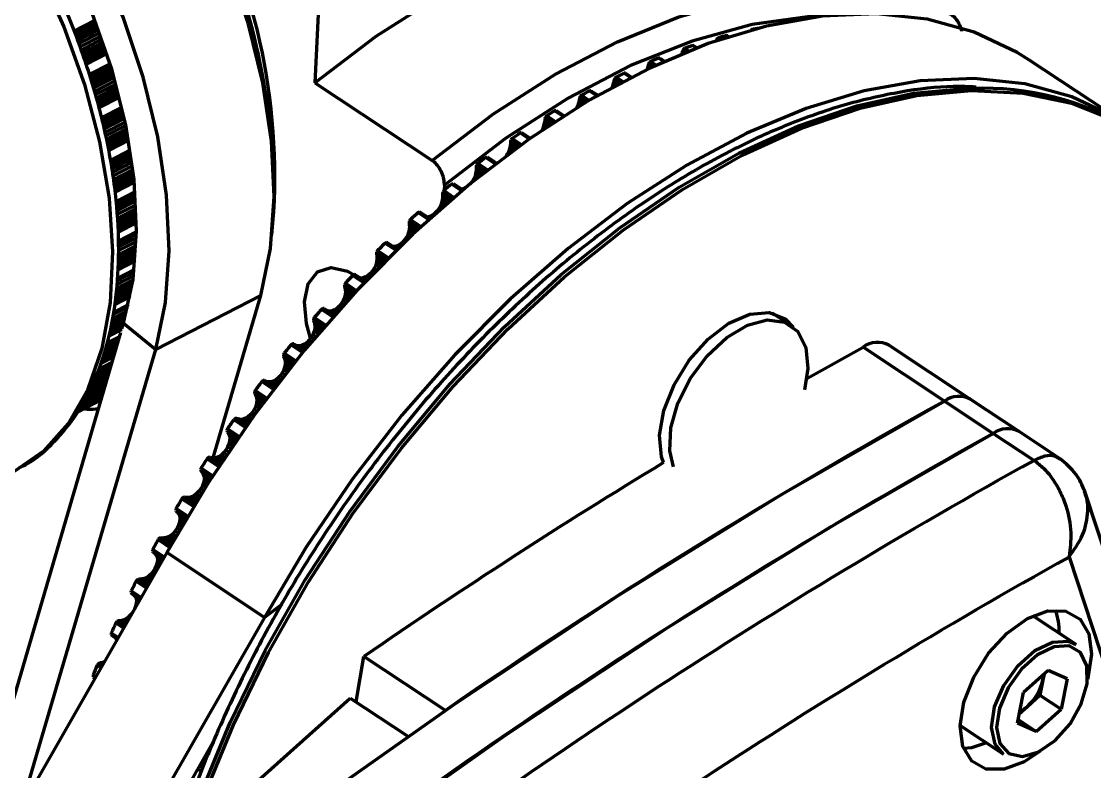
# Model space of a CAD drawing. Header units: millimetres. Extents: x -419 to 9215, y 1224 to 3301.
# Drawn here: x 373.09 to 422.93, y 1541.32 to 1576.15 of the extents above; entities that cross this region are included whole.
import ezdxf

# ---------------------------------------------------------------- set-up
doc = ezdxf.new("R2010")
doc.units = ezdxf.units.MM
doc.layers.add('0.7mm', color=7, linetype='Continuous', lineweight=70)

msp = doc.modelspace()

# ---------------------------------------------------------------- linework, layer by layer
at = {"layer": '0.7mm', "color": 7, "linetype": 'Continuous', "lineweight": 70}
for p, q in [((387.068, 1580.582), (386.717, 1573.303)), ((375.523, 1575.701), (376.509, 1576.208)), ((375.551, 1575.636), (376.526, 1576.138)), ((375.559, 1575.615), (376.534, 1576.117)), ((375.56, 1575.613), (376.535, 1576.115)), ((375.568, 1575.594), (376.543, 1576.095)), ((375.582, 1575.561), (376.555, 1576.062)), ((375.614, 1575.484), (376.585, 1575.983)), ((375.656, 1575.382), (376.624, 1575.88)), ((375.707, 1575.261), (376.67, 1575.756)), ((407.007, 1575.771), (406.969, 1575.747)), ((407.007, 1575.771), (407.022, 1575.761)), ((407.415, 1575.823), (407.368, 1575.841)), ((375.753, 1575.121), (376.72, 1575.618)), ((375.802, 1574.973), (376.772, 1575.472)), ((375.851, 1574.824), (376.825, 1575.325)), ((375.898, 1574.681), (376.874, 1575.183)), ((405.36, 1575.277), (405.35, 1575.246)), ((405.403, 1575.353), (405.36, 1575.277)), ((405.36, 1575.277), (405.387, 1575.259)), ((405.466, 1575.397), (405.403, 1575.353)), ((405.403, 1575.353), (405.491, 1575.295)), ((405.466, 1575.397), (405.577, 1575.323)), ((405.833, 1575.496), (405.923, 1575.437)), ((405.883, 1575.483), (405.833, 1575.496)), ((405.883, 1575.483), (405.943, 1575.443)), ((375.941, 1574.549), (376.919, 1575.052)), ((375.969, 1574.463), (376.948, 1574.967)), ((375.993, 1574.391), (376.973, 1574.895)), ((376.013, 1574.33), (376.993, 1574.834)), ((376.028, 1574.285), (377.008, 1574.789)), ((376.046, 1574.229), (377.026, 1574.733)), ((376.073, 1574.147), (377.061, 1574.656)), ((403.766, 1574.675), (403.753, 1574.642)), ((403.796, 1574.778), (403.766, 1574.675)), ((403.766, 1574.675), (403.792, 1574.658)), ((403.835, 1574.855), (403.796, 1574.778)), ((403.796, 1574.778), (403.907, 1574.705)), ((403.897, 1574.903), (403.835, 1574.855)), ((403.835, 1574.855), (404.004, 1574.744)), ((403.897, 1574.903), (404.087, 1574.777)), ((404.271, 1575.031), (404.443, 1574.916)), ((404.323, 1575.022), (404.271, 1575.031)), ((404.323, 1575.022), (404.468, 1574.926)), ((376.226, 1573.681), (377.21, 1574.187)), ((402.211, 1574.161), (402.186, 1574.059)), ((402.248, 1574.239), (402.211, 1574.161)), ((402.211, 1574.161), (402.392, 1574.042)), ((402.309, 1574.29), (402.248, 1574.239)), ((402.248, 1574.239), (402.482, 1574.084)), ((402.309, 1574.29), (402.564, 1574.122)), ((402.687, 1574.446), (402.927, 1574.287)), ((402.741, 1574.442), (402.687, 1574.446)), ((402.741, 1574.442), (402.956, 1574.3)), ((424.421, 1571.367), (419.884, 1574.374)), ((376.247, 1573.619), (377.222, 1574.12)), ((376.251, 1573.606), (377.226, 1574.108)), ((376.252, 1573.604), (377.227, 1574.105)), ((376.273, 1573.539), (377.246, 1574.04)), ((376.304, 1573.447), (377.275, 1573.946)), ((376.342, 1573.331), (377.31, 1573.829)), ((376.386, 1573.197), (377.35, 1573.693)), ((401.143, 1573.746), (401.087, 1573.745)), ((401.087, 1573.745), (401.384, 1573.548)), ((401.143, 1573.746), (401.416, 1573.565)), ((402.149, 1573.946), (402.139, 1573.922)), ((402.186, 1574.059), (402.149, 1573.946)), ((402.149, 1573.946), (402.166, 1573.935)), ((402.186, 1574.059), (402.287, 1573.992)), ((376.433, 1573.052), (377.393, 1573.545)), ((376.483, 1572.902), (377.436, 1573.393)), ((376.53, 1572.754), (377.478, 1573.241)), ((386.717, 1573.303), (392.162, 1569.695)), ((400.561, 1573.216), (400.521, 1573.102)), ((400.593, 1573.329), (400.561, 1573.216)), ((400.561, 1573.216), (400.645, 1573.161)), ((400.613, 1573.429), (400.593, 1573.329)), ((400.593, 1573.329), (400.756, 1573.22)), ((400.646, 1573.507), (400.613, 1573.429)), ((400.613, 1573.429), (400.851, 1573.271)), ((400.706, 1573.562), (400.646, 1573.507)), ((400.646, 1573.507), (400.935, 1573.316)), ((400.706, 1573.562), (401.015, 1573.357)), ((376.565, 1572.607), (377.517, 1573.097)), ((376.589, 1572.508), (377.544, 1572.999)), ((376.61, 1572.422), (377.566, 1572.914)), ((376.628, 1572.346), (377.586, 1572.839)), ((376.642, 1572.287), (377.601, 1572.781)), ((376.658, 1572.223), (377.617, 1572.716)), ((376.678, 1572.137), (377.647, 1572.635)), ((399.037, 1572.663), (399.007, 1572.584)), ((399.096, 1572.721), (399.037, 1572.663)), ((399.037, 1572.663), (399.372, 1572.44)), ((399.096, 1572.721), (399.45, 1572.486)), ((399.535, 1572.936), (399.478, 1572.93)), ((399.478, 1572.93), (399.822, 1572.702)), ((399.535, 1572.936), (399.857, 1572.723)), ((400.521, 1573.102), (400.515, 1573.09)), ((400.521, 1573.102), (400.528, 1573.097)), ((376.79, 1571.671), (377.761, 1572.17)), ((398.931, 1572.261), (398.887, 1572.149)), ((398.967, 1572.374), (398.931, 1572.261)), ((398.931, 1572.261), (398.999, 1572.216)), ((398.993, 1572.486), (398.967, 1572.374)), ((398.967, 1572.374), (399.106, 1572.282)), ((399.007, 1572.584), (398.993, 1572.486)), ((398.993, 1572.486), (399.208, 1572.343)), ((399.007, 1572.584), (399.294, 1572.394)), ((376.804, 1571.612), (377.766, 1572.107)), ((376.805, 1571.609), (377.767, 1572.104)), ((376.824, 1571.531), (377.785, 1572.025)), ((376.85, 1571.422), (377.81, 1571.916)), ((376.881, 1571.291), (377.839, 1571.784)), ((397.426, 1571.708), (397.4, 1571.63)), ((397.484, 1571.769), (397.426, 1571.708)), ((397.426, 1571.708), (397.8, 1571.46)), ((397.484, 1571.769), (397.876, 1571.51)), ((397.925, 1572.015), (397.865, 1572.004)), ((397.865, 1572.004), (398.249, 1571.75)), ((397.925, 1572.015), (398.287, 1571.775)), ((376.916, 1571.145), (377.871, 1571.637)), ((376.953, 1570.991), (377.905, 1571.48)), ((376.991, 1570.834), (377.938, 1571.321)), ((377.028, 1570.68), (377.969, 1571.164)), ((397.3, 1571.194), (397.244, 1571.089)), ((397.341, 1571.312), (397.3, 1571.194)), ((397.3, 1571.194), (397.35, 1571.161)), ((397.371, 1571.424), (397.341, 1571.312)), ((397.341, 1571.312), (397.459, 1571.234)), ((397.391, 1571.534), (397.371, 1571.424)), ((397.371, 1571.424), (397.558, 1571.3)), ((397.4, 1571.63), (397.391, 1571.534)), ((397.391, 1571.534), (397.651, 1571.362)), ((397.4, 1571.63), (397.728, 1571.413)), ((377.054, 1570.572), (377.99, 1571.053)), ((377.077, 1570.475), (378.009, 1570.955)), ((377.098, 1570.389), (378.026, 1570.866)), ((377.115, 1570.319), (378.039, 1570.795)), ((377.129, 1570.246), (378.052, 1570.722)), ((395.821, 1570.648), (395.799, 1570.571)), ((395.877, 1570.712), (395.821, 1570.648)), ((395.821, 1570.648), (396.228, 1570.379)), ((395.877, 1570.712), (396.301, 1570.431)), ((396.317, 1570.987), (396.257, 1570.972)), ((396.257, 1570.972), (396.674, 1570.696)), ((396.317, 1570.987), (396.714, 1570.724)), ((377.142, 1570.158), (378.076, 1570.638)), ((377.21, 1569.697), (378.153, 1570.182)), ((395.756, 1570.258), (395.721, 1570.141)), ((395.78, 1570.369), (395.756, 1570.258)), ((395.756, 1570.258), (395.916, 1570.152)), ((395.795, 1570.477), (395.78, 1570.369)), ((395.78, 1570.369), (396.007, 1570.219)), ((395.799, 1570.571), (395.795, 1570.477)), ((395.795, 1570.477), (396.092, 1570.28)), ((395.799, 1570.571), (396.161, 1570.331)), ((377.218, 1569.644), (378.152, 1570.124)), ((377.23, 1569.562), (378.165, 1570.042)), ((377.249, 1569.436), (378.184, 1569.917)), ((377.271, 1569.291), (378.205, 1569.771)), ((394.719, 1569.857), (394.657, 1569.837)), ((394.657, 1569.837), (395.103, 1569.542)), ((394.719, 1569.857), (395.145, 1569.574)), ((395.65, 1569.997), (395.595, 1569.915)), ((395.721, 1570.141), (395.65, 1569.997)), ((395.65, 1569.997), (395.68, 1569.978)), ((395.721, 1570.141), (395.816, 1570.078)), ((377.294, 1569.132), (378.227, 1569.612)), ((377.319, 1568.967), (378.249, 1569.446)), ((377.343, 1568.801), (378.27, 1569.278)), ((377.361, 1568.68), (378.284, 1569.155)), ((394.202, 1569.214), (394.183, 1569.105)), ((394.21, 1569.319), (394.202, 1569.214)), ((394.202, 1569.214), (394.462, 1569.041)), ((394.227, 1569.487), (394.209, 1569.41)), ((394.209, 1569.41), (394.6, 1569.15)), ((394.209, 1569.41), (394.21, 1569.319)), ((394.21, 1569.319), (394.538, 1569.102)), ((394.281, 1569.553), (394.227, 1569.487)), ((394.227, 1569.487), (394.661, 1569.199)), ((394.281, 1569.553), (394.732, 1569.254)), ((377.378, 1568.57), (378.297, 1569.043)), ((377.393, 1568.469), (378.308, 1568.941)), ((377.405, 1568.387), (378.317, 1568.856)), ((377.417, 1568.307), (378.325, 1568.774)), ((377.43, 1568.22), (378.343, 1568.69)), ((394.006, 1568.709), (393.917, 1568.601)), ((394.089, 1568.843), (394.006, 1568.709)), ((394.006, 1568.709), (394.03, 1568.694)), ((394.154, 1568.989), (394.089, 1568.843)), ((394.089, 1568.843), (394.158, 1568.798)), ((394.183, 1569.105), (394.154, 1568.989)), ((394.154, 1568.989), (394.286, 1568.901)), ((394.183, 1569.105), (394.379, 1568.975)), ((377.487, 1567.788), (378.382, 1568.248)), ((377.489, 1567.74), (378.376, 1568.196)), ((392.651, 1568.228), (392.637, 1568.152)), ((392.637, 1568.152), (393.052, 1567.877)), ((392.637, 1568.152), (392.643, 1568.065)), ((392.702, 1568.297), (392.651, 1568.228)), ((392.651, 1568.228), (393.108, 1567.925)), ((392.702, 1568.297), (393.176, 1567.983)), ((392.731, 1568.545), (392.719, 1568.311)), ((393.137, 1568.628), (393.074, 1568.603)), ((393.074, 1568.603), (393.543, 1568.292)), ((393.137, 1568.628), (393.587, 1568.329)), ((393.574, 1568.369), (393.535, 1568.363)), ((393.687, 1568.416), (393.574, 1568.369)), ((393.574, 1568.369), (393.608, 1568.347)), ((393.715, 1568.435), (393.687, 1568.416)), ((393.687, 1568.416), (393.69, 1568.414)), ((377.493, 1567.659), (378.382, 1568.116)), ((377.501, 1567.515), (378.391, 1567.974)), ((377.509, 1567.355), (378.401, 1567.814)), ((392.604, 1567.742), (392.546, 1567.596)), ((392.628, 1567.856), (392.604, 1567.742)), ((392.604, 1567.742), (392.769, 1567.632)), ((392.641, 1567.963), (392.628, 1567.856)), ((392.628, 1567.856), (392.854, 1567.706)), ((392.643, 1568.065), (392.641, 1567.963)), ((392.641, 1567.963), (392.929, 1567.771)), ((392.643, 1568.065), (392.998, 1567.83)), ((377.517, 1567.183), (378.41, 1567.642)), ((377.526, 1567.005), (378.418, 1567.464)), ((377.533, 1566.871), (378.423, 1567.329)), ((377.539, 1566.748), (378.427, 1567.204)), ((391.576, 1567.305), (391.514, 1567.276)), ((391.514, 1567.276), (392.002, 1566.952)), ((391.576, 1567.305), (392.047, 1566.993)), ((391.62, 1567.279), (391.576, 1567.305)), ((391.62, 1567.279), (392.05, 1566.995)), ((392.269, 1567.231), (392.156, 1567.149)), ((392.374, 1567.336), (392.269, 1567.231)), ((392.269, 1567.231), (392.294, 1567.214)), ((392.468, 1567.459), (392.374, 1567.336)), ((392.374, 1567.336), (392.407, 1567.314)), ((392.546, 1567.596), (392.468, 1567.459)), ((392.468, 1567.459), (392.527, 1567.42)), ((392.546, 1567.596), (392.649, 1567.528)), ((377.545, 1566.632), (378.43, 1567.087)), ((377.55, 1566.535), (378.432, 1566.989)), ((377.555, 1566.447), (378.434, 1566.899)), ((377.559, 1566.358), (378.445, 1566.814)), ((391.099, 1566.877), (391.088, 1566.803)), ((391.088, 1566.803), (391.524, 1566.514)), ((391.088, 1566.803), (391.101, 1566.719)), ((391.148, 1566.948), (391.099, 1566.877)), ((391.099, 1566.877), (391.575, 1566.561)), ((391.101, 1566.719), (391.477, 1566.47)), ((391.101, 1566.719), (391.104, 1566.62)), ((391.148, 1566.948), (391.641, 1566.622)), ((392.043, 1567.094), (391.937, 1567.069)), ((392.156, 1567.149), (392.043, 1567.094)), ((392.043, 1567.094), (392.11, 1567.049)), ((392.156, 1567.149), (392.194, 1567.124)), ((377.58, 1565.948), (378.444, 1566.392)), ((377.582, 1565.909), (378.434, 1566.348)), ((377.586, 1565.833), (378.432, 1566.269)), ((391.028, 1566.258), (390.955, 1566.12)), ((391.079, 1566.404), (391.028, 1566.258)), ((391.028, 1566.258), (391.158, 1566.172)), ((391.097, 1566.516), (391.079, 1566.404)), ((391.079, 1566.404), (391.27, 1566.277)), ((391.104, 1566.62), (391.097, 1566.516)), ((391.097, 1566.516), (391.348, 1566.35)), ((391.104, 1566.62), (391.416, 1566.413)), ((377.589, 1565.32), (378.415, 1565.746)), ((377.593, 1565.68), (378.429, 1566.109)), ((377.6, 1565.51), (378.423, 1565.933)), ((390.044, 1565.894), (389.981, 1565.86)), ((389.981, 1565.86), (390.486, 1565.526)), ((390.044, 1565.894), (390.532, 1565.57)), ((390.091, 1565.873), (390.044, 1565.894)), ((390.091, 1565.873), (390.538, 1565.576)), ((390.426, 1565.696), (390.358, 1565.696)), ((390.538, 1565.73), (390.426, 1565.696)), ((390.426, 1565.696), (390.566, 1565.603)), ((390.652, 1565.793), (390.538, 1565.73)), ((390.538, 1565.73), (390.632, 1565.668)), ((390.763, 1565.882), (390.652, 1565.793)), ((390.652, 1565.793), (390.717, 1565.75)), ((390.866, 1565.993), (390.763, 1565.882)), ((390.763, 1565.882), (390.817, 1565.846)), ((390.955, 1566.12), (390.866, 1565.993)), ((390.866, 1565.993), (390.927, 1565.952)), ((390.955, 1566.12), (391.043, 1566.062)), ((377.558, 1564.793), (378.383, 1565.218)), ((377.565, 1564.905), (378.392, 1565.33)), ((377.572, 1565.036), (378.4, 1565.462)), ((377.58, 1565.173), (378.408, 1565.599)), ((389.577, 1565.44), (389.57, 1565.367)), ((389.57, 1565.367), (390.023, 1565.067)), ((389.57, 1565.367), (389.588, 1565.287)), ((389.623, 1565.512), (389.577, 1565.44)), ((389.577, 1565.44), (390.069, 1565.114)), ((389.588, 1565.287), (389.982, 1565.026)), ((389.588, 1565.287), (389.597, 1565.193)), ((389.597, 1565.193), (389.595, 1565.091)), ((389.597, 1565.193), (389.929, 1564.973)), ((389.623, 1565.512), (390.131, 1565.176)), ((377.547, 1564.606), (378.379, 1565.034)), ((377.552, 1564.696), (378.376, 1565.119)), ((389.473, 1564.697), (389.388, 1564.567)), ((389.54, 1564.836), (389.473, 1564.697)), ((389.473, 1564.697), (389.584, 1564.623)), ((389.584, 1564.982), (389.54, 1564.836)), ((389.54, 1564.836), (389.693, 1564.735)), ((389.595, 1565.091), (389.584, 1564.982)), ((389.584, 1564.982), (389.797, 1564.84)), ((389.595, 1565.091), (389.868, 1564.911)), ((377.508, 1563.941), (378.294, 1564.345)), ((377.518, 1564.114), (378.316, 1564.524)), ((377.523, 1564.189), (378.325, 1564.602)), ((377.524, 1564.219), (378.34, 1564.638)), ((388.547, 1564.4), (388.484, 1564.362)), ((388.484, 1564.362), (389.002, 1564.019)), ((388.547, 1564.4), (389.048, 1564.067)), ((388.596, 1564.384), (388.547, 1564.4)), ((388.596, 1564.384), (389.058, 1564.078)), ((388.842, 1564.232), (388.81, 1564.242)), ((388.951, 1564.242), (388.842, 1564.232)), ((388.842, 1564.232), (389.065, 1564.085)), ((389.065, 1564.285), (388.951, 1564.242)), ((388.951, 1564.242), (389.113, 1564.135)), ((389.179, 1564.356), (389.065, 1564.285)), ((389.065, 1564.285), (389.182, 1564.207)), ((389.288, 1564.451), (389.179, 1564.356)), ((389.179, 1564.356), (389.268, 1564.297)), ((389.388, 1564.567), (389.288, 1564.451)), ((389.288, 1564.451), (389.366, 1564.399)), ((389.388, 1564.567), (389.474, 1564.51)), ((377.471, 1563.32), (378.195, 1563.693)), ((377.48, 1563.458), (378.22, 1563.839)), ((377.488, 1563.601), (378.244, 1563.989)), ((377.497, 1563.752), (378.267, 1564.148)), ((388.091, 1563.921), (388.089, 1563.851)), ((388.089, 1563.851), (388.555, 1563.542)), ((388.089, 1563.851), (388.111, 1563.775)), ((388.135, 1563.995), (388.091, 1563.921)), ((388.091, 1563.921), (388.596, 1563.587)), ((388.111, 1563.775), (388.52, 1563.505)), ((388.111, 1563.775), (388.126, 1563.685)), ((388.126, 1563.685), (388.473, 1563.454)), ((388.126, 1563.685), (388.13, 1563.587)), ((388.135, 1563.995), (388.655, 1563.65)), ((377.41, 1562.994), (378.148, 1563.373)), ((377.427, 1563.085), (378.152, 1563.458)), ((377.447, 1563.192), (378.173, 1563.565)), ((379.32, 1560.918), (384.198, 1563.427)), ((381.984, 1555.882), (384.198, 1563.427)), ((388.027, 1563.195), (387.947, 1563.063)), ((388.088, 1563.336), (388.027, 1563.195)), ((388.027, 1563.195), (388.157, 1563.109)), ((388.125, 1563.48), (388.088, 1563.336)), ((388.088, 1563.336), (388.26, 1563.222)), ((388.13, 1563.587), (388.125, 1563.48)), ((388.125, 1563.48), (388.356, 1563.327)), ((388.13, 1563.587), (388.419, 1563.396)), ((377.289, 1562.338), (377.984, 1562.696)), ((377.326, 1562.537), (378.034, 1562.902)), ((377.34, 1562.614), (378.052, 1562.98)), ((377.344, 1562.634), (378.071, 1563.008)), ((387.089, 1562.829), (387.026, 1562.787)), ((387.026, 1562.787), (387.555, 1562.437)), ((387.089, 1562.829), (387.601, 1562.489)), ((387.141, 1562.818), (387.089, 1562.829)), ((387.141, 1562.818), (387.614, 1562.504)), ((387.324, 1562.708), (387.283, 1562.723)), ((387.324, 1562.708), (387.621, 1562.511)), ((387.403, 1562.693), (387.324, 1562.708)), ((387.516, 1562.712), (387.403, 1562.693)), ((387.403, 1562.693), (387.642, 1562.535)), ((387.63, 1562.763), (387.516, 1562.712)), ((387.516, 1562.712), (387.694, 1562.594)), ((387.744, 1562.841), (387.63, 1562.763)), ((387.63, 1562.763), (387.765, 1562.674)), ((387.851, 1562.943), (387.744, 1562.841)), ((387.744, 1562.841), (387.851, 1562.77)), ((387.947, 1563.063), (387.851, 1562.943)), ((387.851, 1562.943), (387.948, 1562.878)), ((387.947, 1563.063), (388.052, 1562.993)), ((377.201, 1561.865), (377.848, 1562.198)), ((377.229, 1562.018), (377.895, 1562.36)), ((377.258, 1562.174), (377.94, 1562.525)), ((386.688, 1562.403), (386.647, 1562.328)), ((386.647, 1562.328), (387.162, 1561.987)), ((386.647, 1562.328), (386.649, 1562.26)), ((386.649, 1562.26), (387.125, 1561.944)), ((386.649, 1562.26), (386.676, 1562.189)), ((386.676, 1562.189), (387.096, 1561.91)), ((386.676, 1562.189), (386.697, 1562.103)), ((386.688, 1562.403), (387.218, 1562.051)), ((408.823, 1562.039), (407.966, 1562.607)), ((371.879, 1541.857), (377.702, 1561.701)), ((377.14, 1561.537), (377.753, 1561.852)), ((377.156, 1561.621), (377.771, 1561.938)), ((377.176, 1561.73), (377.806, 1562.054)), ((377.752, 1561.871), (377.831, 1562.141)), ((377.831, 1562.141), (379.32, 1560.918)), ((386.678, 1561.763), (386.624, 1561.622)), ((386.708, 1561.905), (386.678, 1561.763)), ((386.678, 1561.763), (386.864, 1561.64)), ((386.697, 1562.103), (387.056, 1561.864)), ((386.697, 1562.103), (386.707, 1562.009)), ((386.707, 1562.009), (387.009, 1561.809)), ((386.707, 1562.009), (386.708, 1561.905)), ((386.708, 1561.905), (386.953, 1561.743)), ((376.979, 1560.955), (377.573, 1561.261)), ((377.04, 1561.135), (377.624, 1561.435)), ((377.069, 1561.221), (377.649, 1561.519)), ((377.072, 1561.231), (377.651, 1561.529)), ((385.678, 1561.187), (385.615, 1561.141)), ((385.678, 1561.187), (386.198, 1560.842)), ((385.732, 1561.181), (385.678, 1561.187)), ((385.732, 1561.181), (386.214, 1560.861)), ((386.24, 1561.17), (386.124, 1561.112)), ((386.352, 1561.256), (386.24, 1561.17)), ((386.24, 1561.17), (386.388, 1561.072)), ((386.456, 1561.363), (386.352, 1561.256)), ((386.352, 1561.256), (386.473, 1561.175)), ((386.549, 1561.487), (386.456, 1561.363)), ((386.456, 1561.363), (386.568, 1561.289)), ((386.624, 1561.622), (386.549, 1561.487)), ((386.549, 1561.487), (386.668, 1561.408)), ((386.624, 1561.622), (386.768, 1561.526)), ((373.094, 1539.699), (379.32, 1560.918)), ((376.81, 1560.457), (377.431, 1560.776)), ((376.862, 1560.61), (377.474, 1560.925)), ((376.92, 1560.782), (377.523, 1561.092)), ((385.288, 1560.742), (385.251, 1560.666)), ((385.288, 1560.742), (385.826, 1560.385)), ((385.615, 1561.141), (386.152, 1560.786)), ((385.853, 1561.11), (385.803, 1561.134)), ((385.853, 1561.11), (386.219, 1560.868)), ((385.927, 1561.091), (385.853, 1561.11)), ((385.927, 1561.091), (386.235, 1560.887)), ((386.009, 1561.083), (385.927, 1561.091)), ((386.124, 1561.112), (386.009, 1561.083)), ((386.009, 1561.083), (386.26, 1560.917)), ((386.124, 1561.112), (386.315, 1560.985)), ((409.561, 1559.567), (412.178, 1561.031)), ((415.96, 1558.525), (412.178, 1561.031)), ((417.157, 1558.609), (413.375, 1561.115)), ((376.638, 1559.951), (377.286, 1560.284)), ((376.653, 1559.995), (377.299, 1560.327)), ((376.741, 1560.254), (377.373, 1560.579)), ((376.769, 1560.337), (377.397, 1560.66)), ((385.251, 1560.666), (385.773, 1560.32)), ((385.251, 1560.666), (385.256, 1560.6)), ((385.256, 1560.6), (385.741, 1560.279)), ((385.256, 1560.6), (385.289, 1560.534)), ((385.289, 1560.534), (385.717, 1560.25)), ((385.289, 1560.534), (385.315, 1560.453)), ((385.315, 1560.453), (385.684, 1560.208)), ((385.315, 1560.453), (385.331, 1560.363)), ((385.338, 1560.263), (385.316, 1560.124)), ((385.331, 1560.363), (385.643, 1560.157)), ((385.331, 1560.363), (385.338, 1560.263)), ((385.338, 1560.263), (385.593, 1560.094)), ((376.382, 1559.306), (377.109, 1559.68)), ((376.454, 1559.441), (377.143, 1559.795)), ((376.521, 1559.604), (377.187, 1559.947)), ((376.58, 1559.778), (377.237, 1560.116)), ((385.111, 1559.718), (385.009, 1559.606)), ((385.198, 1559.846), (385.111, 1559.718)), ((385.111, 1559.718), (385.233, 1559.637)), ((385.268, 1559.983), (385.198, 1559.846)), ((385.198, 1559.846), (385.329, 1559.76)), ((385.316, 1560.124), (385.268, 1559.983)), ((385.268, 1559.983), (385.423, 1559.88)), ((385.316, 1560.124), (385.513, 1559.993)), ((409.609, 1560.033), (409.451, 1559.039)), ((376.129, 1558.833), (376.991, 1559.276)), ((376.224, 1559.01), (377.035, 1559.428)), ((376.337, 1559.222), (377.088, 1559.608)), ((384.317, 1559.481), (384.256, 1559.432)), ((384.256, 1559.432), (384.798, 1559.073)), ((384.317, 1559.481), (384.843, 1559.133)), ((384.374, 1559.48), (384.317, 1559.481)), ((384.374, 1559.48), (384.862, 1559.156)), ((384.432, 1559.447), (384.374, 1559.48)), ((384.432, 1559.447), (384.864, 1559.16)), ((384.503, 1559.422), (384.432, 1559.447)), ((384.503, 1559.422), (384.876, 1559.175)), ((384.58, 1559.41), (384.503, 1559.422)), ((384.58, 1559.41), (384.896, 1559.201)), ((384.666, 1559.41), (384.58, 1559.41)), ((384.782, 1559.447), (384.666, 1559.41)), ((384.666, 1559.41), (384.924, 1559.238)), ((384.898, 1559.514), (384.782, 1559.447)), ((384.782, 1559.447), (384.983, 1559.314)), ((385.009, 1559.606), (384.898, 1559.514)), ((384.898, 1559.514), (385.056, 1559.409)), ((385.009, 1559.606), (385.141, 1559.519)), ((375.81, 1558.236), (376.841, 1558.767)), ((375.856, 1558.323), (376.863, 1558.841)), ((375.923, 1558.449), (376.894, 1558.949)), ((375.962, 1558.521), (376.913, 1559.01)), ((376.032, 1558.653), (376.945, 1559.122)), ((383.942, 1559.018), (383.908, 1558.941)), ((383.908, 1558.941), (384.435, 1558.592)), ((383.908, 1558.941), (383.917, 1558.878)), ((383.917, 1558.878), (384.407, 1558.554)), ((383.917, 1558.878), (383.955, 1558.818)), ((383.942, 1559.018), (384.485, 1558.658)), ((383.955, 1558.818), (384.389, 1558.53)), ((383.955, 1558.818), (383.987, 1558.741)), ((383.987, 1558.741), (384.361, 1558.493)), ((383.987, 1558.741), (384.009, 1558.656)), ((375.69, 1558.012), (376.785, 1558.576)), ((375.71, 1558.051), (376.795, 1558.609)), ((375.742, 1558.11), (376.809, 1558.659)), ((383.965, 1558.284), (383.901, 1558.146)), ((384.006, 1558.424), (383.965, 1558.284)), ((383.965, 1558.284), (384.127, 1558.176)), ((384.021, 1558.56), (384.006, 1558.424)), ((384.006, 1558.424), (384.21, 1558.289)), ((384.009, 1558.656), (384.326, 1558.446)), ((384.009, 1558.656), (384.021, 1558.56)), ((384.021, 1558.56), (384.283, 1558.387)), ((415.96, 1558.525), (418.228, 1557.022)), ((419.425, 1557.106), (417.157, 1558.609)), ((383.014, 1557.718), (382.953, 1557.665)), ((383.072, 1557.721), (383.014, 1557.718)), ((383.014, 1557.718), (383.543, 1557.367)), ((383.072, 1557.721), (383.564, 1557.396)), ((383.134, 1557.694), (383.072, 1557.721)), ((383.134, 1557.694), (383.571, 1557.405)), ((383.209, 1557.677), (383.134, 1557.694)), ((383.496, 1557.725), (383.378, 1557.679)), ((383.611, 1557.8), (383.496, 1557.725)), ((383.496, 1557.725), (383.701, 1557.589)), ((383.72, 1557.898), (383.611, 1557.8)), ((383.611, 1557.8), (383.775, 1557.691)), ((383.818, 1558.015), (383.72, 1557.898)), ((383.72, 1557.898), (383.858, 1557.807)), ((383.901, 1558.146), (383.818, 1558.015)), ((383.818, 1558.015), (383.947, 1557.93)), ((383.901, 1558.146), (384.039, 1558.055)), ((382.654, 1557.238), (382.623, 1557.162)), ((382.654, 1557.238), (383.199, 1556.877)), ((382.953, 1557.665), (383.498, 1557.304)), ((383.209, 1557.677), (383.586, 1557.427)), ((383.29, 1557.672), (383.209, 1557.677)), ((383.378, 1557.679), (383.29, 1557.672)), ((383.29, 1557.672), (383.609, 1557.46)), ((383.378, 1557.679), (383.641, 1557.505)), ((382.623, 1557.162), (383.153, 1556.81)), ((382.623, 1557.162), (382.637, 1557.102)), ((382.637, 1557.102), (383.129, 1556.776)), ((382.637, 1557.102), (382.679, 1557.046)), ((382.679, 1557.046), (383.116, 1556.757)), ((382.679, 1557.046), (382.716, 1556.975)), ((382.716, 1556.975), (383.094, 1556.725)), ((382.716, 1556.975), (382.744, 1556.895)), ((382.744, 1556.895), (383.065, 1556.683)), ((382.744, 1556.895), (382.763, 1556.804)), ((382.763, 1556.804), (382.755, 1556.671)), ((382.763, 1556.804), (383.027, 1556.629)), ((418.228, 1557.022), (420.119, 1555.769)), ((421.335, 1555.841), (419.425, 1557.106)), ((382.585, 1556.261), (382.49, 1556.139)), ((382.663, 1556.394), (382.585, 1556.261)), ((382.585, 1556.261), (382.717, 1556.173)), ((382.721, 1556.533), (382.663, 1556.394)), ((382.663, 1556.394), (382.803, 1556.301)), ((382.755, 1556.671), (382.721, 1556.533)), ((382.721, 1556.533), (382.886, 1556.423)), ((382.755, 1556.671), (382.962, 1556.534)), ((381.773, 1555.904), (381.713, 1555.847)), ((381.713, 1555.847), (382.259, 1555.486)), ((381.832, 1555.912), (381.773, 1555.904)), ((381.773, 1555.904), (382.303, 1555.553)), ((381.832, 1555.912), (382.325, 1555.586)), ((381.898, 1555.892), (381.832, 1555.912)), ((381.898, 1555.892), (382.336, 1555.602)), ((381.976, 1555.881), (381.898, 1555.892)), ((382.06, 1555.884), (381.976, 1555.881)), ((381.976, 1555.881), (382.355, 1555.631)), ((382.15, 1555.898), (382.06, 1555.884)), ((382.06, 1555.884), (382.381, 1555.671)), ((382.269, 1555.953), (382.15, 1555.898)), ((382.15, 1555.898), (382.415, 1555.722)), ((382.384, 1556.035), (382.269, 1555.953)), ((382.269, 1555.953), (382.477, 1555.815)), ((382.49, 1556.139), (382.384, 1556.035)), ((382.384, 1556.035), (382.55, 1555.925)), ((382.49, 1556.139), (382.631, 1556.046)), ((381.429, 1555.41), (381.402, 1555.333)), ((381.402, 1555.333), (381.932, 1554.982)), ((381.402, 1555.333), (381.419, 1555.277)), ((381.419, 1555.277), (381.912, 1554.951)), ((381.419, 1555.277), (381.466, 1555.227)), ((381.429, 1555.41), (381.975, 1555.049)), ((381.466, 1555.227), (381.903, 1554.937)), ((381.466, 1555.227), (381.509, 1555.162)), ((381.539, 1554.735), (381.488, 1554.596)), ((381.509, 1555.162), (381.887, 1554.911)), ((381.509, 1555.162), (381.542, 1555.087)), ((381.566, 1554.872), (381.539, 1554.735)), ((381.539, 1554.735), (381.704, 1554.626)), ((381.542, 1555.087), (381.863, 1554.874)), ((381.542, 1555.087), (381.567, 1555.001)), ((381.567, 1555.001), (381.566, 1554.872)), ((381.566, 1554.872), (381.774, 1554.734)), ((381.567, 1555.001), (381.831, 1554.825)), ((381.221, 1554.226), (381.108, 1554.137)), ((381.325, 1554.335), (381.221, 1554.226)), ((381.221, 1554.226), (381.386, 1554.117)), ((381.415, 1554.461), (381.325, 1554.335)), ((381.325, 1554.335), (381.464, 1554.243)), ((381.488, 1554.596), (381.415, 1554.461)), ((381.415, 1554.461), (381.546, 1554.374)), ((381.488, 1554.596), (381.628, 1554.504)), ((428.775, 1535.198), (422.469, 1554.364)), ((380.598, 1554.047), (380.54, 1553.987)), ((380.54, 1553.987), (381.085, 1553.626)), ((380.659, 1554.06), (380.598, 1554.047)), ((380.598, 1554.047), (381.127, 1553.696)), ((380.659, 1554.06), (381.151, 1553.734)), ((380.729, 1554.046), (380.659, 1554.06)), ((380.729, 1554.046), (381.164, 1553.757)), ((380.81, 1554.043), (380.729, 1554.046)), ((380.895, 1554.052), (380.81, 1554.043)), ((380.81, 1554.043), (381.186, 1553.793)), ((380.988, 1554.074), (380.895, 1554.052)), ((380.895, 1554.052), (381.215, 1553.84)), ((381.108, 1554.137), (380.988, 1554.074)), ((380.988, 1554.074), (381.251, 1553.899)), ((381.108, 1554.137), (381.314, 1554)), ((380.273, 1553.54), (380.249, 1553.464)), ((380.249, 1553.464), (380.777, 1553.114)), ((380.249, 1553.464), (380.271, 1553.411)), ((380.271, 1553.411), (380.761, 1553.086)), ((380.271, 1553.411), (380.322, 1553.367)), ((380.273, 1553.54), (380.816, 1553.18)), ((380.322, 1553.367), (380.756, 1553.079)), ((380.322, 1553.367), (380.369, 1553.308)), ((380.369, 1553.308), (380.745, 1553.059)), ((380.369, 1553.308), (380.408, 1553.239)), ((380.408, 1553.239), (380.726, 1553.028)), ((380.408, 1553.239), (380.439, 1553.157)), ((380.381, 1552.761), (380.314, 1552.624)), ((380.426, 1552.899), (380.381, 1552.761)), ((380.381, 1552.761), (380.516, 1552.671)), ((380.446, 1553.033), (380.426, 1552.899)), ((380.426, 1552.899), (380.587, 1552.792)), ((380.439, 1553.157), (380.7, 1552.984)), ((380.439, 1553.157), (380.446, 1553.033)), ((380.446, 1553.033), (380.649, 1552.898)), ((379.896, 1552.213), (379.802, 1552.184)), ((380.015, 1552.284), (379.896, 1552.213)), ((379.896, 1552.213), (380.154, 1552.042)), ((380.127, 1552.38), (380.015, 1552.284)), ((380.015, 1552.284), (380.216, 1552.151)), ((380.228, 1552.495), (380.127, 1552.38)), ((380.127, 1552.38), (380.287, 1552.274)), ((380.314, 1552.624), (380.228, 1552.495)), ((380.228, 1552.495), (380.362, 1552.406)), ((380.314, 1552.624), (380.44, 1552.54)), ((379.496, 1552.153), (379.439, 1552.09)), ((379.439, 1552.09), (379.98, 1551.732)), ((379.558, 1552.171), (379.496, 1552.153)), ((379.496, 1552.153), (380.021, 1551.805)), ((379.558, 1552.171), (380.045, 1551.848)), ((379.63, 1552.164), (379.558, 1552.171)), ((379.714, 1552.168), (379.63, 1552.164)), ((379.63, 1552.164), (380.061, 1551.878)), ((379.802, 1552.184), (379.714, 1552.168)), ((379.714, 1552.168), (380.086, 1551.921)), ((379.802, 1552.184), (380.117, 1551.975)), ((379.843, 1551.486), (371.419, 1536.773)), ((379.189, 1551.637), (379.169, 1551.561)), ((379.169, 1551.561), (379.689, 1551.217)), ((379.169, 1551.561), (379.194, 1551.512)), ((379.189, 1551.637), (379.726, 1551.281)), ((379.194, 1551.512), (379.675, 1551.193)), ((379.194, 1551.512), (379.25, 1551.474)), ((379.25, 1551.474), (379.675, 1551.192)), ((379.25, 1551.474), (379.302, 1551.421)), ((379.302, 1551.421), (379.667, 1551.179)), ((379.302, 1551.421), (379.346, 1551.357)), ((379.346, 1551.357), (379.653, 1551.154)), ((379.346, 1551.357), (379.383, 1551.282)), ((379.383, 1551.282), (379.631, 1551.117)), ((379.383, 1551.282), (379.397, 1551.162)), ((384.38, 1548.48), (379.843, 1551.486)), ((421.747, 1551.284), (427.701, 1533.188)), ((379.285, 1550.756), (379.204, 1550.624)), ((379.346, 1550.894), (379.285, 1550.756)), ((379.285, 1550.756), (379.386, 1550.689)), ((379.385, 1551.031), (379.346, 1550.894)), ((379.346, 1550.894), (379.46, 1550.818)), ((379.397, 1551.162), (379.385, 1551.031)), ((379.385, 1551.031), (379.528, 1550.936)), ((379.397, 1551.162), (379.586, 1551.037)), ((378.469, 1550.231), (378.414, 1550.166)), ((378.532, 1550.254), (378.469, 1550.231)), ((378.469, 1550.231), (378.944, 1549.916)), ((378.532, 1550.254), (378.971, 1549.963)), ((378.606, 1550.253), (378.532, 1550.254)), ((378.693, 1550.264), (378.606, 1550.253)), ((378.606, 1550.253), (378.991, 1549.998)), ((378.782, 1550.287), (378.693, 1550.264)), ((378.693, 1550.264), (379.019, 1550.048)), ((378.878, 1550.324), (378.782, 1550.287)), ((378.782, 1550.287), (379.054, 1550.108)), ((378.997, 1550.403), (378.878, 1550.324)), ((378.878, 1550.324), (379.095, 1550.18)), ((379.107, 1550.504), (378.997, 1550.403)), ((378.997, 1550.403), (379.16, 1550.294)), ((379.204, 1550.624), (379.107, 1550.504)), ((379.107, 1550.504), (379.233, 1550.421)), ((379.204, 1550.624), (379.309, 1550.554)), ((378.183, 1549.707), (378.167, 1549.632)), ((378.183, 1549.707), (378.648, 1549.399)), ((378.414, 1550.166), (378.902, 1549.843)), ((378.167, 1549.632), (378.612, 1549.337)), ((378.167, 1549.632), (378.196, 1549.586)), ((378.196, 1549.586), (378.601, 1549.317)), ((378.305, 1549.514), (378.312, 1549.508)), ((378.312, 1549.508), (378.601, 1549.317)), ((378.312, 1549.508), (378.361, 1549.45)), ((378.361, 1549.45), (378.59, 1549.299)), ((378.361, 1549.45), (378.403, 1549.381)), ((378.403, 1549.381), (378.573, 1549.268)), ((378.403, 1549.381), (378.425, 1549.267)), ((378.425, 1549.267), (378.42, 1549.139)), ((378.425, 1549.267), (378.532, 1549.196)), ((378.257, 1548.731), (378.164, 1548.607)), ((378.333, 1548.865), (378.257, 1548.731)), ((378.257, 1548.731), (378.263, 1548.727)), ((378.388, 1549.003), (378.333, 1548.865)), ((378.333, 1548.865), (378.34, 1548.861)), ((378.42, 1549.139), (378.388, 1549.003)), ((378.388, 1549.003), (378.412, 1548.987)), ((378.42, 1549.139), (378.477, 1549.101)), ((384.38, 1548.48), (375.957, 1533.767)), ((377.522, 1548.288), (377.469, 1548.22)), ((377.469, 1548.22), (377.835, 1547.978)), ((377.585, 1548.316), (377.522, 1548.288)), ((377.522, 1548.288), (377.877, 1548.053)), ((377.663, 1548.321), (377.585, 1548.316)), ((377.585, 1548.316), (377.906, 1548.103)), ((377.751, 1548.339), (377.663, 1548.321)), ((377.663, 1548.321), (377.929, 1548.144)), ((377.842, 1548.369), (377.751, 1548.339)), ((377.751, 1548.339), (377.961, 1548.2)), ((377.938, 1548.413), (377.842, 1548.369)), ((377.842, 1548.369), (377.999, 1548.266)), ((378.057, 1548.499), (377.938, 1548.413)), ((377.938, 1548.413), (378.043, 1548.343)), ((378.164, 1548.607), (378.057, 1548.499)), ((378.057, 1548.499), (378.112, 1548.463)), ((378.164, 1548.607), (378.186, 1548.593)), ((422.075, 1547.223), (420.069, 1548.552)), ((377.258, 1547.757), (377.245, 1547.684)), ((377.258, 1547.757), (377.584, 1547.541)), ((377.245, 1547.684), (377.55, 1547.482)), ((377.245, 1547.684), (377.278, 1547.642)), ((377.278, 1547.642), (377.542, 1547.467)), ((377.459, 1547.522), (377.504, 1547.462)), ((377.504, 1547.462), (377.529, 1547.445)), ((377.504, 1547.462), (377.515, 1547.42)), ((376.658, 1546.332), (376.608, 1546.262)), ((376.608, 1546.262), (376.785, 1546.145)), ((376.722, 1546.364), (376.658, 1546.332)), ((376.658, 1546.332), (376.828, 1546.22)), ((376.802, 1546.376), (376.722, 1546.364)), ((376.722, 1546.364), (376.859, 1546.274)), ((376.892, 1546.401), (376.802, 1546.376)), ((376.802, 1546.376), (376.885, 1546.32)), ((376.943, 1546.422), (376.892, 1546.401)), ((376.892, 1546.401), (376.921, 1546.382)), ((388.626, 1544.559), (388.995, 1546.668)), ((392.777, 1544.163), (388.995, 1546.668)), ((376.417, 1545.797), (376.409, 1545.725)), ((376.409, 1545.725), (376.507, 1545.66)), ((376.409, 1545.725), (376.444, 1545.688)), ((376.417, 1545.797), (376.539, 1545.716)), ((420.779, 1546.019), (419.626, 1544.99)), ((420.585, 1545.845), (420.531, 1545.572)), ((421.653, 1545.63), (420.779, 1546.019)), ((376.444, 1545.688), (376.501, 1545.65)), ((420.531, 1545.572), (420.391, 1544.863)), ((421.653, 1545.63), (421.374, 1544.211)), ((381.748, 1538.833), (388.361, 1544.734)), ((388.361, 1544.734), (391.04, 1542.959)), ((419.347, 1543.572), (419.626, 1544.99)), ((419.815, 1544.348), (420.391, 1544.863)), ((420.391, 1544.863), (421.374, 1544.211)), ((419.433, 1544.007), (419.815, 1544.348)), ((419.38, 1543.74), (420.221, 1543.182)), ((420.221, 1543.182), (421.374, 1544.211)), ((416.693, 1543.458), (418.699, 1542.129)), ((420.221, 1543.182), (419.347, 1543.572)), ((382.102, 1542.902), (376.62, 1533.327)), ((381.74, 1542.269), (381.819, 1542.217)), ((381.498, 1541.847), (381.63, 1541.76)), ((381.567, 1541.967), (381.684, 1541.89)), ((381.626, 1542.071), (381.73, 1542.002)), ((381.673, 1542.153), (381.767, 1542.09)), ((381.702, 1542.204), (381.79, 1542.146)), ((381.708, 1542.213), (381.794, 1542.156)), ((381.269, 1541.447), (381.451, 1541.326)), ((381.346, 1541.581), (381.511, 1541.472)), ((381.423, 1541.717), (381.572, 1541.618))]:
    msp.add_line(p, q, dxfattribs=at)
at = {"layer": '0.7mm', "color": 8, "linetype": 'Continuous', "lineweight": 70}
msp.add_line((385.19, 1549.088), (384.38, 1548.48), dxfattribs=at)
at = {"layer": '0.7mm', "color": 7, "linetype": 'Continuous', "lineweight": 70, "flags": 128}
for points in [[(384.198, 1563.427), (384.649, 1565.611), (384.817, 1568.016), (384.7, 1570.594), (384.299, 1573.295), (383.622, 1576.069), (382.683, 1578.86), (381.499, 1581.615), (380.094, 1584.281), (378.494, 1586.805), (376.731, 1589.139), (374.838, 1591.239), (372.853, 1593.062), (370.814, 1594.574), (368.76, 1595.746), (366.73, 1596.555), (364.766, 1596.985), (362.903, 1597.028), (361.179, 1596.683), (360.143, 1596.25)], [(379.32, 1560.918), (379.771, 1563.102), (379.94, 1565.506), (379.822, 1568.084), (379.422, 1570.786), (378.745, 1573.56), (377.806, 1576.351), (376.622, 1579.106), (375.216, 1581.771), (373.617, 1584.296), (371.853, 1586.63), (369.961, 1588.729), (367.976, 1590.553), (365.936, 1592.065), (363.882, 1593.237), (361.853, 1594.045), (359.888, 1594.475), (358.026, 1594.518), (356.302, 1594.173), (354.749, 1593.447), (353.399, 1592.354), (352.32, 1590.983)], [(377.831, 1562.141), (378.27, 1564.166), (378.434, 1566.407), (378.321, 1568.816), (377.933, 1571.344), (377.277, 1573.938), (376.368, 1576.543), (375.225, 1579.105), (373.872, 1581.57), (372.336, 1583.887), (370.651, 1586.007), (368.85, 1587.885), (366.973, 1589.483), (365.059, 1590.767), (363.146, 1591.71), (361.276, 1592.292), (360.993, 1592.349)], [(386.717, 1573.303), (389.562, 1575.462), (392.444, 1577.306), (395.328, 1578.814), (398.181, 1579.967), (400.969, 1580.752), (403.659, 1581.159), (406.218, 1581.184), (408.617, 1580.827), (410.826, 1580.091)], [(392.162, 1569.695), (395.007, 1571.854), (397.888, 1573.698), (400.773, 1575.206), (403.626, 1576.359), (406.414, 1577.144), (409.103, 1577.551), (411.663, 1577.576), (414.061, 1577.219), (416.271, 1576.483)], [(419.884, 1574.374), (419.337, 1574.716), (417.341, 1575.659), (415.154, 1576.258), (412.798, 1576.503), (410.301, 1576.394), (407.689, 1575.932), (404.991, 1575.12), (402.237, 1573.969), (399.457, 1572.49), (396.681, 1570.701), (393.94, 1568.62), (391.264, 1566.271), (388.682, 1563.679), (386.223, 1560.873), (383.913, 1557.883), (381.779, 1554.743), (379.843, 1551.486)], [(425.392, 1570.651), (423.874, 1571.709), (421.879, 1572.653), (419.691, 1573.251), (417.336, 1573.497), (414.838, 1573.388), (412.226, 1572.925), (409.528, 1572.113), (406.774, 1570.962), (403.994, 1569.483), (401.218, 1567.694), (398.477, 1565.613), (395.801, 1563.264), (393.219, 1560.672), (390.76, 1557.866), (388.451, 1554.876), (386.316, 1551.736), (384.38, 1548.48)], [(380.176, 1535.948), (380.405, 1536.743), (381.536, 1540.116), (382.927, 1543.495), (384.56, 1546.843), (386.419, 1550.123), (388.484, 1553.299), (390.731, 1556.337), (393.136, 1559.203), (395.673, 1561.865), (398.314, 1564.295), (401.029, 1566.466), (403.79, 1568.354), (406.566, 1569.939), (409.326, 1571.202), (412.04, 1572.131), (414.679, 1572.715), (417.214, 1572.947), (419.617, 1572.826), (421.861, 1572.352), (423.922, 1571.531)], [(386.226, 1563.136), (386.408, 1563.968), (386.841, 1564.518), (387.473, 1564.721), (388.229, 1564.55), (388.531, 1564.39)], [(386.515, 1561.442), (386.319, 1562.123), (386.226, 1563.136)], [(402.728, 1556.938), (402.926, 1558.086), (403.399, 1559.283), (404.105, 1560.423), (404.981, 1561.403), (405.949, 1562.136), (406.924, 1562.559), (407.819, 1562.632), (408.553, 1562.35), (408.933, 1561.959)], [(403.377, 1555.47), (403.198, 1556.218), (403.249, 1557.277), (403.58, 1558.434), (404.161, 1559.586), (404.941, 1560.631), (405.851, 1561.476), (406.809, 1562.046), (407.731, 1562.291), (408.534, 1562.188), (409.148, 1561.747), (409.517, 1561.006), (409.609, 1560.033), (409.609, 1560.033)], [(308.908, 1463.007), (315.247, 1471.073), (321.751, 1478.95), (328.408, 1486.622), (335.208, 1494.079), (342.138, 1501.307), (349.186, 1508.293), (356.342, 1515.027), (363.593, 1521.496), (370.926, 1527.69), (378.329, 1533.599), (385.791, 1539.212), (393.297, 1544.52), (400.836, 1549.513), (408.394, 1554.185), (415.96, 1558.525)], [(317.761, 1469.874), (324.02, 1477.446), (330.677, 1485.119), (337.476, 1492.575), (344.406, 1499.803), (351.455, 1506.79), (358.611, 1513.523), (365.861, 1519.993), (373.195, 1526.187), (380.598, 1532.096), (388.059, 1537.708), (395.566, 1543.016), (403.104, 1548.01), (410.663, 1552.681), (418.228, 1557.022)], [(402.913, 1555.669), (402.823, 1555.94), (402.728, 1556.938)], [(418.873, 1547.75), (419.819, 1548.427), (420.759, 1548.779), (421.599, 1548.771), (422.257, 1548.403), (422.67, 1547.712), (422.796, 1546.766), (422.623, 1545.657), (422.609, 1545.605)], [(420.398, 1542.268), (419.669, 1541.776), (418.73, 1541.425), (417.889, 1541.433), (417.231, 1541.801), (416.818, 1542.491), (416.692, 1543.438), (416.865, 1544.547), (417.319, 1545.71), (418.011, 1546.814), (418.873, 1547.75)], [(418.699, 1542.129), (418.31, 1542.59), (418.148, 1543.366), (418.29, 1544.319), (418.714, 1545.319), (419.364, 1546.233), (420.153, 1546.937), (420.973, 1547.335), (421.714, 1547.374), (422.075, 1547.223)], [(421.105, 1542.764), (421.797, 1543.542), (422.313, 1544.463), (422.586, 1545.402), (422.576, 1546.233), (422.286, 1546.844), (421.755, 1547.152), (421.054, 1547.115), (420.279, 1546.738), (419.534, 1546.073), (418.919, 1545.209), (418.517, 1544.263), (418.384, 1543.362), (418.536, 1542.629), (418.954, 1542.162), (419.58, 1542.024), (420.331, 1542.235), (421.105, 1542.764)], [(420.531, 1545.572), (420.554, 1545.729), (420.559, 1545.822)], [(417.907, 1542.654), (417.217, 1542.427), (416.856, 1542.386)]]:
    msp.add_lwpolyline(points, dxfattribs=at)
at = {"layer": '0.7mm', "color": 8, "linetype": 'Continuous', "lineweight": 70, "flags": 128}
for points in [[(369.154, 1585.627), (370.884, 1583.444), (372.464, 1581.064), (373.862, 1578.534), (375.051, 1575.905), (376.008, 1573.229), (376.712, 1570.559), (377.152, 1567.947), (377.317, 1565.446), (377.205, 1563.105), (376.817, 1560.969), (376.162, 1559.083), (375.252, 1557.482), (374.105, 1556.199), (372.745, 1555.259), (372.709, 1555.24)], [(410.48, 1576.414), (409.717, 1576.379), (407.028, 1576.006), (404.235, 1575.243), (401.372, 1574.098), (398.476, 1572.587), (395.584, 1570.728), (392.731, 1568.545)], [(379.823, 1535.298), (380.254, 1536.843), (381.385, 1540.216), (382.775, 1543.595), (384.409, 1546.943), (386.268, 1550.223), (388.333, 1553.4), (390.58, 1556.437), (392.985, 1559.303), (395.522, 1561.966), (398.162, 1564.396), (400.878, 1566.566), (403.639, 1568.454), (406.414, 1570.039), (409.175, 1571.303), (411.889, 1572.231), (414.528, 1572.815), (417.063, 1573.048), (417.739, 1573.05)]]:
    msp.add_lwpolyline(points, dxfattribs=at)
at = {"layer": '0.7mm', "color": 7, "linetype": 'Continuous', "lineweight": 70}
for centre, radius, start, end in [((356.384, 1568.978), 28.47, 354.4946, 28.6768), ((411.276, 1554.959), 21.245, 100.6015, 101.5928), ((411.831, 1552.588), 23.68, 104.6719, 105.5939), ((412.613, 1550.04), 26.346, 108.4595, 109.3182), ((413.624, 1547.361), 29.211, 111.9899, 112.7915), ((414.856, 1544.602), 32.232, 115.2893, 116.04), ((416.289, 1541.817), 35.365, 118.3834, 119.0891), ((417.75, 1559.666), 13.383, 57.2253, 90.0487), ((417.893, 1539.061), 38.554, 121.2966, 121.9628), ((419.629, 1536.388), 41.742, 124.0515, 124.6834), ((421.451, 1533.849), 44.866, 126.6691, 127.2713), ((423.306, 1531.493), 47.865, 129.1684, 129.7451), ((425.136, 1529.362), 50.674, 131.5668, 132.122), ((426.881, 1527.49), 53.234, 133.8802, 134.4175), ((428.48, 1525.904), 55.486, 136.1233, 136.646), ((429.876, 1524.622), 57.381, 138.30962, 138.82071), ((412.845, 1560.102), 1.144, 62.3754, 125.6511), ((431.013, 1523.654), 58.875, 140.45181, 140.95422), ((431.843, 1522.998), 59.932, 142.56184, 143.05832), ((416.626, 1557.596), 1.144, 62.3754, 125.6511), ((550.382, 1315.663), 277.582, 118.96412, 124.59555), ((432.324, 1522.645), 60.529, 144.65115, 145.14436), ((418.895, 1556.093), 1.144, 62.3754, 125.6511), ((558.29, 1304.88), 288.432, 119.05166, 127.18478), ((432.424, 1522.575), 60.652, 146.73087, 147.22341), ((560.181, 1303.627), 288.432, 119.05166, 127.18478), ((551.396, 1310.808), 286.364, 121.23255, 124.54924), ((432.122, 1522.763), 60.296, 148.81197, 149.30645), ((431.406, 1523.172), 59.471, 150.90544, 151.40448), ((560.885, 1302.321), 285.205, 119.19964, 127.17908), ((430.278, 1523.766), 58.197, 153.02249, 153.52879), ((418.502, 1547.873), 2.784, 357.429, 19.8949), ((428.75, 1524.498), 56.502, 155.1747, 155.691), ((426.845, 1525.324), 54.426, 157.3741, 157.9035), ((418.272, 1546.073), 2.314, 311.8249, 347.5026), ((418.677, 1545.599), 1.691, 297.2026, 312.276)]:
    msp.add_arc(centre, radius, start, end, dxfattribs=at)
at = {"layer": '0.7mm', "color": 8, "linetype": 'Continuous', "lineweight": 70}
msp.add_arc((353.215, 1567.864), 31.607, 4.2718, 27.7, dxfattribs=at)
at = {"layer": '0.7mm', "color": 7, "linetype": 'Continuous', "lineweight": 70}
for points, knots in [([(372.977, 1555.425), (373.107, 1555.488), (373.715, 1555.78), (374.633, 1556.612), (375.693, 1557.9), (376.527, 1559.472), (377.139, 1561.278), (377.513, 1563.301), (377.642, 1565.502), (377.524, 1567.842), (377.162, 1570.276), (376.565, 1572.764), (375.743, 1575.264), (374.712, 1577.733), (373.488, 1580.13), (372.096, 1582.42), (370.548, 1584.541), (369.343, 1586.015), (368.639, 1586.697), (368.522, 1586.811)], [0, 0, 0, 0, 0.016907, 0.079429, 0.142092, 0.205484, 0.269765, 0.334719, 0.40002, 0.465411, 0.530751, 0.596014, 0.661208, 0.726354, 0.791479, 0.856614, 0.921778, 0.987002, 1, 1, 1, 1]), ([(416.271, 1576.483), (416.327, 1576.438), (416.44, 1576.348), (416.596, 1576.122), (416.709, 1575.897), (416.742, 1575.748), (416.752, 1575.7)], [0, 0, 0, 0, 0.25297, 0.505036, 0.83999, 1, 1, 1, 1]), ([(417.43, 1573.106), (417.078, 1573.121), (415.952, 1573.168), (413.936, 1572.909), (411.414, 1572.347), (408.866, 1571.471), (407.042, 1570.653), (405.628, 1569.936), (404.169, 1569.144), (401.952, 1567.759), (399.351, 1565.854), (396.807, 1563.707), (394.343, 1561.338), (391.982, 1558.771), (389.747, 1556.03), (387.659, 1553.143), (385.738, 1550.137), (384.002, 1547.04), (382.47, 1543.883), (381.147, 1540.694), (380.083, 1537.512), (379.449, 1535.343), (379.244, 1534.266), (379.235, 1534.219)], [0, 0, 0, 0, 0.02491, 0.079686, 0.134734, 0.189962, 0.242457, 0.2499, 0.279073, 0.334414, 0.389741, 0.445039, 0.50031, 0.555558, 0.610787, 0.666007, 0.721224, 0.776445, 0.831676, 0.886926, 0.942201, 0.99751, 1, 1, 1, 1]), ([(392.731, 1568.545), (392.728, 1568.637), (392.722, 1568.82), (392.622, 1569.124), (392.467, 1569.401), (392.303, 1569.592), (392.198, 1569.669), (392.162, 1569.695)], [0, 0, 0, 0, 0.2262011, 0.452566, 0.6740268, 0.8867171, 1, 1, 1, 1]), ([(375.982, 1558.176), (376.038, 1558.167), (376.276, 1558.129), (376.5, 1558.158), (376.67, 1558.18)], [0, 0, 0, 0, 0.237334, 1, 1, 1, 1]), ([(420.119, 1555.769), (420.268, 1555.657), (420.57, 1555.429), (420.978, 1554.938), (421.335, 1554.345), (421.675, 1553.505), (421.892, 1552.418), (421.795, 1551.657), (421.747, 1551.284)], [0, 0, 0, 0, 0.1258173, 0.2559967, 0.3908219, 0.530544, 0.7698018, 1, 1, 1, 1]), ([(422.478, 1554.333), (422.358, 1554.611), (422.101, 1555.208), (421.601, 1555.62), (421.334, 1555.84)], [0, 0, 0, 0, 0.465461, 1, 1, 1, 1])]:
    msp.add_open_spline(points, degree=3, knots=knots, dxfattribs=at)
at = {"layer": '0.7mm', "color": 8, "linetype": 'Continuous', "lineweight": 70}
for points, knots in [([(421.323, 1555.82), (421.245, 1555.874), (421.054, 1556.004), (420.629, 1555.997), (420.289, 1555.845), (420.119, 1555.769)], [0, 0, 0, 0, 0.2610207, 0.6305104, 1, 1, 1, 1]), ([(421.747, 1551.284), (421.982, 1551.62), (422.456, 1552.298), (422.644, 1553.27), (422.608, 1553.947), (422.5, 1554.225), (422.46, 1554.327)], [0, 0, 0, 0, 0.345576, 0.69562, 0.889135, 1, 1, 1, 1])]:
    msp.add_open_spline(points, degree=3, knots=knots, dxfattribs=at)

doc.saveas('drawing.dxf')
